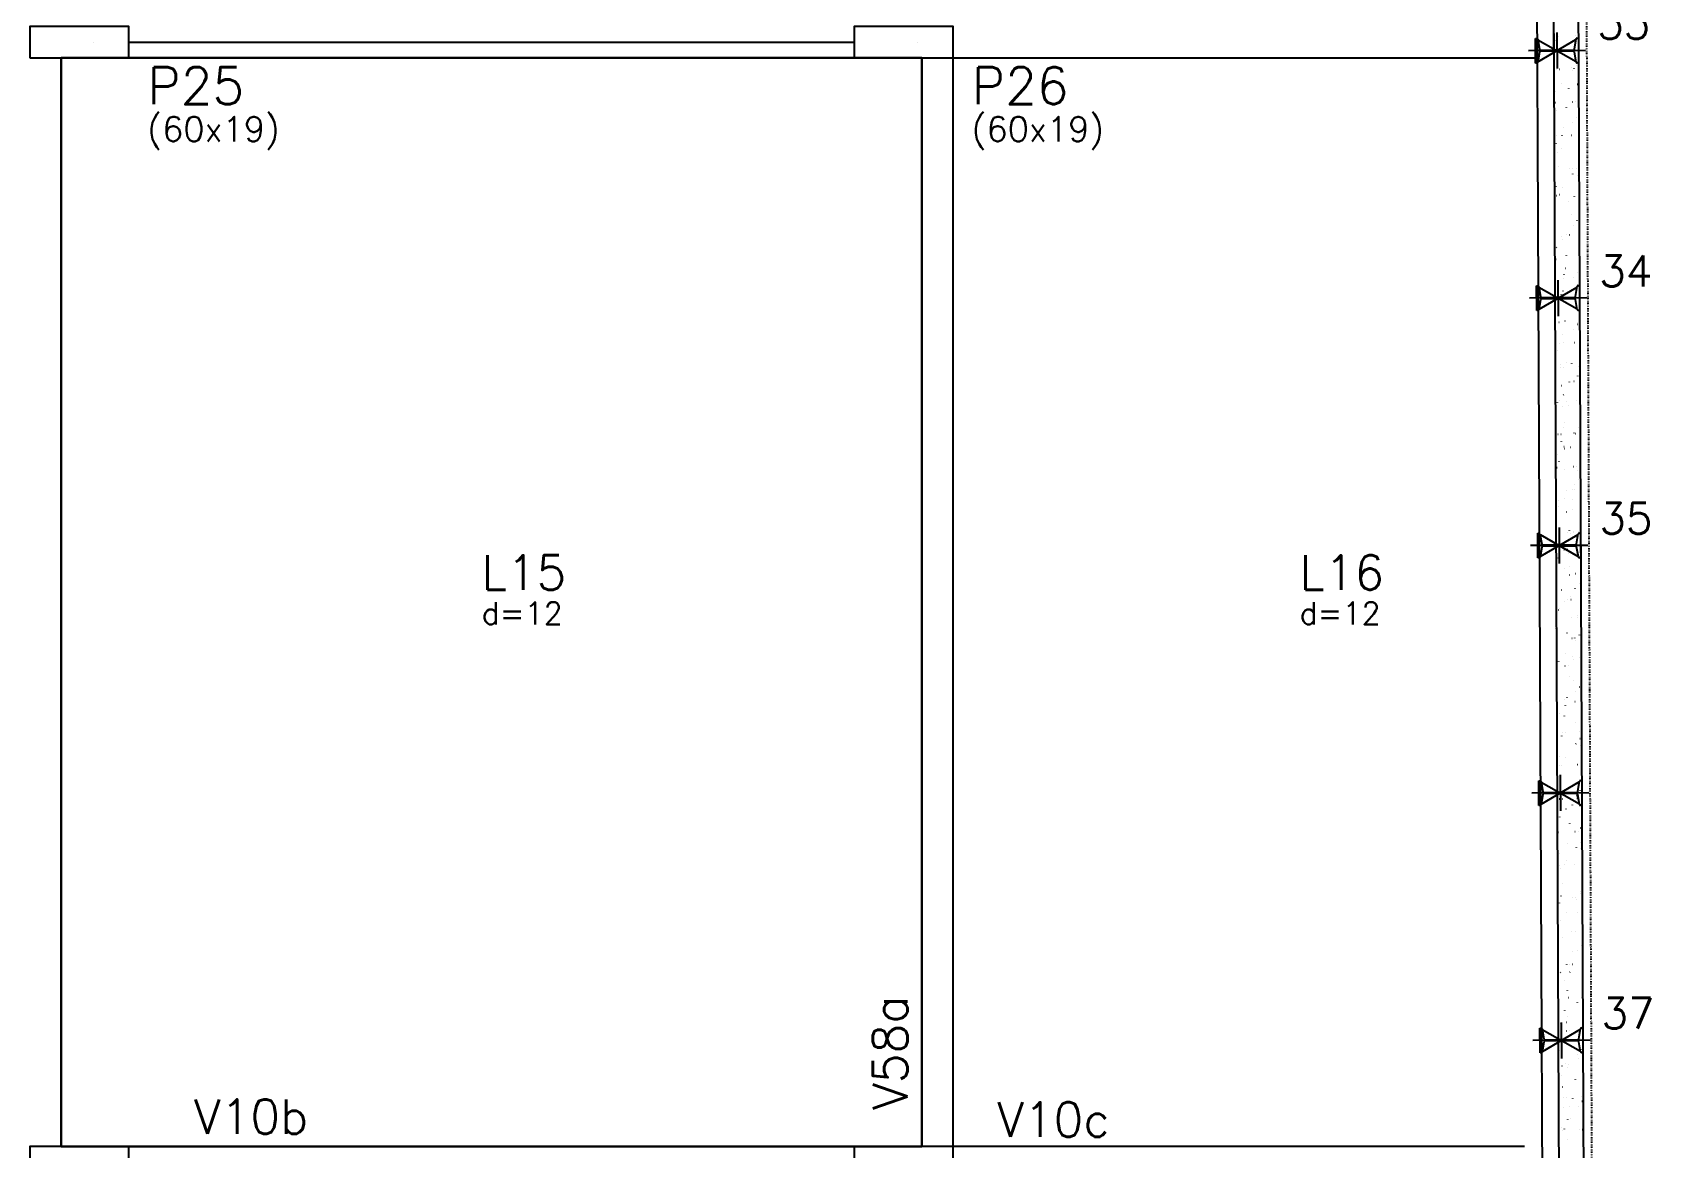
# Model space of a CAD drawing. Extents: x -40810 to 33675, y -2018 to 21213.
# Drawn here: x 26302 to 27284, y 2607 to 3283 of the extents above; entities that cross this region are included whole.
import ezdxf

# ---------------------------------------------------------------- set-up
doc = ezdxf.new("R2010")
doc.units = 0
doc.linetypes.add('DASHED', pattern=[0.75, 0.5, -0.25])
doc.linetypes.add('ESTILO_TQS_0003', pattern=[1.5, 0.5, -0.4, 0.1, -0.5])
doc.layers.get('0').update_dxf_attribs({"color": 1, "lineweight": 9})
for name, color, linetype in [('1', 5, 'Continuous'), ('10', 7, 'Continuous'), ('12', 3, 'Continuous'), ('13', 7, 'Continuous'), ('19', 5, 'Continuous'), ('24', 5, 'ESTILO_TQS_0003'), ('242', 3, 'Continuous'), ('3', 2, 'Continuous'), ('49', 20, 'Continuous'), ('51', 6, 'Continuous'), ('52', 21, 'Continuous'), ('8', 5, 'Continuous'), ('9', 3, 'Continuous'), ('PEDIREITO', 1, 'DASHED'), ('STEPHANIE', 6, 'Continuous')]:
    doc.layers.add(name, color=color, linetype=linetype)
doc.styles.get("Standard").update_dxf_attribs({"font": 'romans.shx', "width": 0.8})

# ---------------------------------------------------------------- blocks, each defined once
blk = doc.blocks.new('_H9EFD498501-004')
for p, q in [((3960.702911, 3805.538144), (3960.702911, 3805.538144)), ((3960.702911, 3805.538144), (3960.702911, 3805.538144)), ((3960.7197, 3801.805755), (3960.7197, 3801.805755)), ((3960.7197, 3801.805755), (3960.7197, 3801.805755)), ((3960.7197, 3801.805755), (3960.7197, 3801.805755)), ((3960.731634, 3799.152726), (3960.731634, 3799.152726)), ((3960.731634, 3799.152726), (3960.731634, 3799.152726)), ((3960.731634, 3799.152726), (3960.731634, 3799.152726)), ((3961.82845, 3803.250706), (3961.874107, 3803.310207)), ((3962.02105, 3803.032953), (3962.030839, 3803.107311)), ((3963.660768, 3805.667287), (3963.735696, 3805.670558)), ((3973.284364, 3798.546917), (3973.294153, 3798.621275)), ((3973.776131, 3806.108933), (3973.85106, 3806.112204)), ((3973.96004, 3802.085393), (3974.033262, 3802.101626)), ((3975.649346, 3806.190719), (3975.700142, 3806.192937)), ((3960.757357, 3793.434257), (3960.757357, 3793.434257)), ((3974.315926, 3789.273733), (3974.389149, 3789.289966)), ((3960.789561, 3786.275011), (3960.789561, 3786.275011)), ((3960.793327, 3785.437957), (3960.793327, 3785.437957)), ((3960.793327, 3785.437957), (3960.793327, 3785.437957)), ((3960.793327, 3785.437957), (3960.793327, 3785.437957)), ((3961.13593, 3786.351799), (3961.209152, 3786.368032)), ((3962.488315, 3785.511962), (3962.563243, 3785.515233)), ((3964.36153, 3785.593748), (3964.436459, 3785.597019)), ((3971.693576, 3786.463683), (3971.703365, 3786.538041)), ((3972.002586, 3784.884209), (3972.048243, 3784.94371)), ((3973.203107, 3785.97978), (3973.278036, 3785.983051)), ((3974.399584, 3788.008037), (3974.445242, 3788.067539)), ((3960.847488, 3773.397295), (3960.847488, 3773.397295)), ((3960.847488, 3773.397295), (3960.847488, 3773.397295)), ((3960.847488, 3773.397295), (3960.847488, 3773.397295)), ((3960.861131, 3770.364382), (3960.861131, 3770.364382)), ((3960.861131, 3770.364382), (3960.861131, 3770.364382)), ((3960.861131, 3770.364382), (3960.861131, 3770.364382)), ((3962.00368, 3771.85338), (3962.049337, 3771.912882)), ((3965.747563, 3776.732503), (3965.79322, 3776.792005)), ((3970.029367, 3773.822761), (3970.039156, 3773.897119)), ((3975.037924, 3776.543239), (3975.111146, 3776.559472)), ((3960.883742, 3765.33777), (3960.883742, 3765.33777)), ((3960.883742, 3765.33777), (3960.883742, 3765.33777)), ((3960.905415, 3760.519579), (3960.905415, 3760.519579)), ((3961.915291, 3765.382808), (3961.990219, 3765.38608)), ((3962.213814, 3760.809644), (3962.287037, 3760.825877)), ((3968.541368, 3762.520289), (3968.551158, 3762.594648)), ((3972.030654, 3765.824455), (3972.105583, 3765.827726)), ((3973.903869, 3765.906241), (3973.978798, 3765.909512)), ((3975.393811, 3763.731579), (3975.467033, 3763.747812)), ((3966.95058, 3750.437055), (3966.96037, 3750.511413)), ((3972.177816, 3753.486883), (3972.223473, 3753.546385)), ((3974.574814, 3756.610712), (3974.620471, 3756.670213)), ((3960.963342, 3747.641864), (3960.963342, 3747.641864)), ((3960.963342, 3747.641864), (3960.963342, 3747.641864)), ((3960.963342, 3747.641864), (3960.963342, 3747.641864)), ((3960.974158, 3745.237583), (3960.974158, 3745.237583)), ((3962.17891, 3740.456054), (3962.224567, 3740.515556)), ((3962.616053, 3745.309269), (3962.690982, 3745.312541)), ((3965.922792, 3745.335177), (3965.96845, 3745.394679)), ((3971.45763, 3745.695301), (3971.532559, 3745.698573)), ((3961.002562, 3738.923008), (3961.002562, 3738.923008)), ((3961.002562, 3738.923008), (3961.002562, 3738.923008)), ((3961.002562, 3738.923008), (3961.002562, 3738.923008)), ((3961.02127, 3734.764148), (3961.02127, 3734.764148)), ((3963.291699, 3735.26749), (3963.364921, 3735.283723)), ((3965.286371, 3737.796133), (3965.296161, 3737.870491)), ((3961.064573, 3725.137396), (3961.064573, 3725.137396)), ((3961.064573, 3725.137396), (3961.064573, 3725.137396)), ((3961.064573, 3725.137396), (3961.064573, 3725.137396)), ((3961.079197, 3721.886433), (3961.079197, 3721.886433)), ((3961.079197, 3721.886433), (3961.079197, 3721.886433)), ((3961.079197, 3721.886433), (3961.079197, 3721.886433)), ((3963.798373, 3726.493662), (3963.808162, 3726.56802)), ((3970.285177, 3725.539976), (3970.360106, 3725.543247)), ((3972.158392, 3725.621762), (3972.233321, 3725.625034)), ((3972.353046, 3722.089557), (3972.398703, 3722.149059)), ((3974.750044, 3725.213386), (3974.795701, 3725.272888)), ((3974.958897, 3721.226863), (3974.968687, 3721.301221)), ((3962.207585, 3714.410427), (3962.217374, 3714.484786)), ((3966.098022, 3713.937852), (3966.143679, 3713.997353)), ((3961.137124, 3709.008717), (3961.137124, 3709.008717)), ((3961.143993, 3707.481635), (3961.143993, 3707.481635)), ((3961.143993, 3707.481635), (3961.143993, 3707.481635)), ((3961.143993, 3707.481635), (3961.143993, 3707.481635)), ((3961.148995, 3706.36964), (3961.148995, 3706.36964)), ((3961.148995, 3706.36964), (3961.148995, 3706.36964)), ((3961.154988, 3705.037209), (3961.154988, 3705.037209)), ((3961.154988, 3705.037209), (3961.154988, 3705.037209)), ((3962.35414, 3709.058729), (3962.399797, 3709.11823)), ((3964.369583, 3709.725336), (3964.442805, 3709.741569)), ((3969.712153, 3705.410823), (3969.787082, 3705.414094)), ((3973.294688, 3708.585941), (3973.304478, 3708.660299)), ((3961.195051, 3696.131002), (3961.195051, 3696.131002)), ((3961.195051, 3696.131002), (3961.195051, 3696.131002)), ((3961.195051, 3696.131002), (3961.195051, 3696.131002)), ((3971.80669, 3697.283469), (3971.816479, 3697.357828)), ((3972.528276, 3690.692232), (3972.573933, 3690.751733)), ((3974.925274, 3693.816061), (3974.970931, 3693.875562)), ((3961.245404, 3684.937022), (3961.245404, 3684.937022)), ((3961.245404, 3684.937022), (3961.245404, 3684.937022)), ((3961.245404, 3684.937022), (3961.245404, 3684.937022)), ((3961.252978, 3683.253286), (3961.252978, 3683.253286)), ((3961.252978, 3683.253286), (3961.252978, 3683.253286)), ((3961.252978, 3683.253286), (3961.252978, 3683.253286)), ((3961.786357, 3683.371533), (3961.859579, 3683.387766)), ((3965.447467, 3684.183182), (3965.520689, 3684.199415)), ((3966.273252, 3682.540526), (3966.318909, 3682.600028)), ((3968.5397, 3685.255497), (3968.614629, 3685.258769)), ((3970.215902, 3685.200235), (3970.225691, 3685.274593)), ((3970.412915, 3685.337284), (3970.487844, 3685.340555)), ((3961.285424, 3676.040262), (3961.285424, 3676.040262)), ((3961.285424, 3676.040262), (3961.285424, 3676.040262)), ((3961.285424, 3676.040262), (3961.285424, 3676.040262)), ((3962.529369, 3677.661403), (3962.575026, 3677.720905)), ((3968.551693, 3672.559313), (3968.561482, 3672.633671)), ((3961.310905, 3670.37557), (3961.310905, 3670.37557)), ((3961.310905, 3670.37557), (3961.310905, 3670.37557)), ((3961.335819, 3664.836835), (3961.335819, 3664.836835)), ((3961.335819, 3664.836835), (3961.335819, 3664.836835)), ((3962.142243, 3670.559874), (3962.215466, 3670.576107)), ((3967.063694, 3661.256842), (3967.073484, 3661.3312)), ((3967.966676, 3665.126344), (3968.041604, 3665.129615)), ((3975.100504, 3662.418735), (3975.146161, 3662.478236)), ((3961.368832, 3657.497855), (3961.368832, 3657.497855)), ((3961.368832, 3657.497855), (3961.368832, 3657.497855)), ((3961.368832, 3657.497855), (3961.368832, 3657.497855)), ((3962.864241, 3657.829379), (3962.937463, 3657.845612)), ((3966.525351, 3658.641028), (3966.598573, 3658.657261)), ((3972.703506, 3659.294906), (3972.749163, 3659.354408)), ((3961.426235, 3644.736647), (3961.426235, 3644.736647)), ((3961.426235, 3644.736647), (3961.426235, 3644.736647)), ((3961.426235, 3644.736647), (3961.426235, 3644.736647)), ((3961.426759, 3644.620139), (3961.426759, 3644.620139)), ((3961.426759, 3644.620139), (3961.426759, 3644.620139)), ((3961.426855, 3644.598888), (3961.426855, 3644.598888)), ((3961.426855, 3644.598888), (3961.426855, 3644.598888)), ((3961.426855, 3644.598888), (3961.426855, 3644.598888)), ((3962.704599, 3646.264077), (3962.750256, 3646.323579)), ((3963.220128, 3645.01772), (3963.29335, 3645.033953)), ((3965.472906, 3649.173607), (3965.482696, 3649.247966)), ((3966.448482, 3651.143201), (3966.494139, 3651.202702)), ((3966.794223, 3644.971019), (3966.869152, 3644.97429)), ((3968.667438, 3645.052805), (3968.742367, 3645.056077)), ((3961.484686, 3631.742424), (3961.484686, 3631.742424)), ((3961.484686, 3631.742424), (3961.484686, 3631.742424)), ((3961.484686, 3631.742424), (3961.484686, 3631.742424)), ((3963.808697, 3636.532685), (3963.818487, 3636.607044)), ((3963.942125, 3632.287225), (3964.015347, 3632.303458)), ((3967.603235, 3633.098873), (3967.676457, 3633.115106)), ((3975.072011, 3632.046649), (3975.081801, 3632.121008)), ((3961.51665, 3624.63646), (3961.51665, 3624.63646)), ((3961.51665, 3624.63646), (3961.51665, 3624.63646)), ((3962.320699, 3625.230214), (3962.330488, 3625.304572)), ((3966.221199, 3624.841865), (3966.296127, 3624.845137)), ((3972.878736, 3627.89758), (3972.924393, 3627.957082)), ((3975.275734, 3631.021409), (3975.321391, 3631.080911)), ((3976.336562, 3625.283512), (3976.411491, 3625.286783)), ((3961.540632, 3619.305023), (3961.540632, 3619.305023)), ((3961.540632, 3619.305023), (3961.540632, 3619.305023)), ((3961.540632, 3619.305023), (3961.540632, 3619.305023)), ((3961.542613, 3618.864708), (3961.542613, 3618.864708)), ((3961.542613, 3618.864708), (3961.542613, 3618.864708)), ((3961.568285, 3613.157515), (3961.568285, 3613.157515)), ((3961.568285, 3613.157515), (3961.568285, 3613.157515)), ((3961.568285, 3613.157515), (3961.568285, 3613.157515)), ((3962.879829, 3614.866752), (3962.925486, 3614.926253)), ((3964.298012, 3619.475565), (3964.371234, 3619.491798)), ((3966.623712, 3619.745875), (3966.669369, 3619.805376)), ((3973.481223, 3619.963415), (3973.491013, 3620.037773)), ((3961.60054, 3605.986993), (3961.60054, 3605.986993)), ((3961.60054, 3605.986993), (3961.60054, 3605.986993)), ((3961.60054, 3605.986993), (3961.60054, 3605.986993)), ((3961.607066, 3604.536273), (3961.607066, 3604.536273)), ((3961.607066, 3604.536273), (3961.607066, 3604.536273)), ((3961.607066, 3604.536273), (3961.607066, 3604.536273)), ((3965.020009, 3606.745071), (3965.093232, 3606.761304)), ((3965.048746, 3604.68654), (3965.123674, 3604.689812)), ((3966.921961, 3604.768327), (3966.99689, 3604.771598)), ((3968.681119, 3607.556719), (3968.754342, 3607.572952)), ((3971.817014, 3607.322493), (3971.826804, 3607.396851)), ((3975.763538, 3605.154358), (3975.838467, 3605.15763)), ((3961.658467, 3593.109277), (3961.658467, 3593.109277)), ((3961.658467, 3593.109277), (3961.658467, 3593.109277)), ((3965.375896, 3593.933411), (3965.449118, 3593.949644)), ((3970.329016, 3596.020022), (3970.338805, 3596.09438)), ((3973.053965, 3596.500255), (3973.099622, 3596.559756)), ((3975.450963, 3599.624084), (3975.496621, 3599.683585)), ((3961.697481, 3584.436086), (3961.697481, 3584.436086)), ((3961.697481, 3584.436086), (3961.697481, 3584.436086)), ((3963.055059, 3583.469426), (3963.100716, 3583.528928)), ((3964.475722, 3584.557387), (3964.55065, 3584.560658)), ((3966.798942, 3588.348549), (3966.844599, 3588.408051)), ((3968.738228, 3583.936787), (3968.748017, 3584.011146)), ((3974.591085, 3584.999033), (3974.666014, 3585.002305)), ((3976.4643, 3585.08082), (3976.539229, 3585.084091)), ((3961.709716, 3581.716142), (3961.709716, 3581.716142)), ((3961.709716, 3581.716142), (3961.709716, 3581.716142)), ((3961.709716, 3581.716142), (3961.709716, 3581.716142)), ((3961.716394, 3580.231561), (3961.716394, 3580.231561)), ((3961.716394, 3580.231561), (3961.716394, 3580.231561)), ((3961.716394, 3580.231561), (3961.716394, 3580.231561)), ((3966.097893, 3581.202916), (3966.171116, 3581.219149)), ((3969.759003, 3582.014565), (3969.832226, 3582.030798)), ((3961.774321, 3567.353846), (3961.774321, 3567.353846)), ((3961.774321, 3567.353846), (3961.774321, 3567.353846)), ((3961.787897, 3564.335899), (3961.787897, 3564.335899)), ((3961.787897, 3564.335899), (3961.787897, 3564.335899)), ((3961.787897, 3564.335899), (3961.787897, 3564.335899)), ((3963.303269, 3564.402062), (3963.378197, 3564.405333)), ((3965.176484, 3564.483848), (3965.251413, 3564.48712)), ((3966.45378, 3568.391257), (3966.527002, 3568.40749)), ((3967.074019, 3571.295865), (3967.083808, 3571.370224)), ((3973.229195, 3565.102929), (3973.274852, 3565.162431)), ((3974.018061, 3564.86988), (3974.09299, 3564.873151)), ((3975.626193, 3568.226758), (3975.67185, 3568.286259)), ((3961.832248, 3554.47613), (3961.832248, 3554.47613)), ((3961.832248, 3554.47613), (3961.832248, 3554.47613)), ((3961.832248, 3554.47613), (3961.832248, 3554.47613)), ((3965.58602, 3559.993394), (3965.59581, 3560.067752)), ((3966.974172, 3556.951224), (3967.019829, 3557.010725)), ((3967.175778, 3555.660762), (3967.249, 3555.676995)), ((3970.836888, 3556.472411), (3970.91011, 3556.488644)), ((3976.746545, 3554.726595), (3976.756334, 3554.800953)), ((3961.851147, 3550.274768), (3961.851147, 3550.274768)), ((3961.851147, 3550.274768), (3961.851147, 3550.274768)), ((3961.851147, 3550.274768), (3961.851147, 3550.274768)), ((3961.878312, 3544.235712), (3961.878312, 3544.235712)), ((3961.878312, 3544.235712), (3961.878312, 3544.235712)), ((3962.730245, 3544.272908), (3962.805173, 3544.27618)), ((3963.230289, 3552.072101), (3963.275946, 3552.131602)), ((3963.995232, 3547.91016), (3964.005022, 3547.984518)), ((3972.845608, 3544.714555), (3972.920537, 3544.717826)), ((3974.718823, 3544.796341), (3974.793752, 3544.799612)), ((3961.890175, 3541.598415), (3961.890175, 3541.598415)), ((3961.890175, 3541.598415), (3961.890175, 3541.598415)), ((3962.331023, 3535.269238), (3962.340813, 3535.343596)), ((3967.531664, 3542.849103), (3967.604886, 3542.865336)), ((3973.404425, 3533.705604), (3973.450082, 3533.765105)), ((3975.082336, 3542.085673), (3975.092125, 3542.160031)), ((3975.801423, 3536.829432), (3975.84708, 3536.888934)), ((3961.93227, 3532.240406), (3961.93227, 3532.240406)), ((3961.948102, 3528.720699), (3961.948102, 3528.720699)), ((3961.948102, 3528.720699), (3961.948102, 3528.720699)), ((3961.948102, 3528.720699), (3961.948102, 3528.720699)), ((3961.968728, 3524.135525), (3961.968728, 3524.135525)), ((3963.431007, 3524.19937), (3963.505936, 3524.202641)), ((3967.149401, 3525.553898), (3967.195058, 3525.613399)), ((3968.253662, 3530.118608), (3968.326884, 3530.134841)), ((3971.914772, 3530.930257), (3971.987994, 3530.94649)), ((3972.272584, 3524.585401), (3972.347513, 3524.588673)), ((3973.594337, 3530.783201), (3973.604127, 3530.85756)), ((3961.992578, 3518.833395), (3961.992578, 3518.833395)), ((3961.992578, 3518.833395), (3961.992578, 3518.833395)), ((3961.992578, 3518.833395), (3961.992578, 3518.833395)), ((3962.00603, 3515.842984), (3962.00603, 3515.842984)), ((3962.00603, 3515.842984), (3962.00603, 3515.842984)), ((3963.405519, 3520.674775), (3963.451176, 3520.734276)), ((3968.609548, 3517.306948), (3968.682771, 3517.323181)), ((3972.003549, 3518.699967), (3972.013339, 3518.774326)), ((3969.331546, 3504.576454), (3969.404768, 3504.592687)), ((3970.33934, 3506.059045), (3970.34913, 3506.133404)), ((3971.100131, 3504.430076), (3971.17506, 3504.433348)), ((3972.973346, 3504.511862), (3973.048275, 3504.515134)), ((3972.992656, 3505.388102), (3973.065878, 3505.404335)), ((3975.976653, 3505.432107), (3976.02231, 3505.491608)), ((3962.059143, 3504.035338), (3962.059143, 3504.035338)), ((3962.059143, 3504.035338), (3962.059143, 3504.035338)), ((3962.059143, 3504.035338), (3962.059143, 3504.035338)), ((3962.063957, 3502.965268), (3962.063957, 3502.965268)), ((3962.063957, 3502.965268), (3962.063957, 3502.965268)), ((3962.063957, 3502.965268), (3962.063957, 3502.965268)), ((3968.851342, 3494.756574), (3968.861131, 3494.830932)), ((3973.579655, 3502.308278), (3973.625312, 3502.367779)), ((3962.121884, 3490.087552), (3962.121884, 3490.087552)), ((3962.121884, 3490.087552), (3962.121884, 3490.087552)), ((3962.134009, 3487.392022), (3962.134009, 3487.392022)), ((3962.134009, 3487.392022), (3962.134009, 3487.392022)), ((3962.134009, 3487.392022), (3962.134009, 3487.392022)), ((3963.580748, 3489.277449), (3963.626406, 3489.336951)), ((3967.324631, 3494.156572), (3967.370288, 3494.216074)), ((3969.687433, 3491.764794), (3969.760655, 3491.781027)), ((3962.149559, 3483.935151), (3962.149559, 3483.935151)), ((3962.149559, 3483.935151), (3962.149559, 3483.935151)), ((3962.179811, 3477.209837), (3962.179811, 3477.209837)), ((3962.179811, 3477.209837), (3962.179811, 3477.209837)), ((3962.179811, 3477.209837), (3962.179811, 3477.209837)), ((3967.260554, 3482.67334), (3967.270343, 3482.747698)), ((3970.40943, 3479.0343), (3970.482652, 3479.050533)), ((3970.527107, 3484.300923), (3970.602036, 3484.304194)), ((3974.07054, 3479.845948), (3974.143762, 3479.862181)), ((3965.596345, 3470.032418), (3965.606134, 3470.106776)), ((3970.765317, 3466.22264), (3970.838539, 3466.238873)), ((3973.754885, 3470.910952), (3973.800542, 3470.970454)), ((3976.151883, 3474.034781), (3976.19754, 3474.094283)), ((3976.859659, 3465.546381), (3976.869448, 3465.62074)), ((3962.237738, 3464.332121), (3962.237738, 3464.332121)), ((3962.237738, 3464.332121), (3962.237738, 3464.332121)), ((3962.239974, 3463.834964), (3962.239974, 3463.834964)), ((3962.239974, 3463.834964), (3962.239974, 3463.834964)), ((3962.239974, 3463.834964), (3962.239974, 3463.834964)), ((3962.27544, 3455.950648), (3962.27544, 3455.950648)), ((3962.27544, 3455.950648), (3962.27544, 3455.950648)), ((3962.27544, 3455.950648), (3962.27544, 3455.950648)), ((3963.755978, 3457.880124), (3963.801635, 3457.939625)), ((3964.108346, 3458.729946), (3964.118136, 3458.804305)), ((3967.499861, 3462.759247), (3967.545518, 3462.818748)), ((3969.354654, 3464.145598), (3969.429583, 3464.148869)), ((3971.227869, 3464.227384), (3971.302798, 3464.230655)), ((3962.295665, 3451.454406), (3962.295665, 3451.454406)), ((3962.295665, 3451.454406), (3962.295665, 3451.454406)), ((3962.295665, 3451.454406), (3962.295665, 3451.454406)), ((3962.517558, 3446.646712), (3962.527348, 3446.72107)), ((3971.487314, 3453.492145), (3971.560536, 3453.508378)), ((3975.148424, 3454.303794), (3975.221646, 3454.320027)), ((3975.268871, 3453.463147), (3975.27866, 3453.537506)), ((3962.323908, 3445.175789), (3962.323908, 3445.175789)), ((3962.323908, 3445.175789), (3962.323908, 3445.175789)), ((3962.33039, 3443.734777), (3962.33039, 3443.734777)), ((3962.33039, 3443.734777), (3962.33039, 3443.734777)), ((3962.353592, 3438.57669), (3962.353592, 3438.57669)), ((3962.353592, 3438.57669), (3962.353592, 3438.57669)), ((3968.78163, 3444.016444), (3968.856559, 3444.019716)), ((3971.843201, 3440.680486), (3971.916423, 3440.696719)), ((3973.604662, 3440.822225), (3973.614451, 3440.896584)), ((3973.930115, 3439.513627), (3973.975772, 3439.573128)), ((3976.327113, 3442.637455), (3976.37277, 3442.696957)), ((3962.411519, 3425.698975), (3962.411519, 3425.698975)), ((3962.411519, 3425.698975), (3962.411519, 3425.698975)), ((3962.411519, 3425.698975), (3962.411519, 3425.698975)), ((3963.931208, 3426.482798), (3963.976865, 3426.5423)), ((3967.675091, 3431.361921), (3967.720748, 3431.421423)), ((3972.116663, 3429.519754), (3972.126453, 3429.594112)), ((3972.565198, 3427.949991), (3972.638421, 3427.966224)), ((3976.226308, 3428.76164), (3976.299531, 3428.777873)), ((3962.416871, 3424.509275), (3962.416871, 3424.509275)), ((3962.416871, 3424.509275), (3962.416871, 3424.509275)), ((3962.416871, 3424.509275), (3962.416871, 3424.509275)), ((3962.420805, 3423.63459), (3962.420805, 3423.63459)), ((3962.420805, 3423.63459), (3962.420805, 3423.63459)), ((3962.420805, 3423.63459), (3962.420805, 3423.63459)), ((3967.609177, 3423.861119), (3967.684106, 3423.864391)), ((3969.482392, 3423.942905), (3969.557321, 3423.946177)), ((3970.525875, 3417.43652), (3970.535665, 3417.510878)), ((3962.469446, 3412.821259), (3962.469446, 3412.821259)), ((3962.469446, 3412.821259), (3962.469446, 3412.821259)), ((3972.921085, 3415.138332), (3972.994307, 3415.154565)), ((3974.105344, 3408.116301), (3974.151001, 3408.175803)), ((3976.502343, 3411.24013), (3976.548, 3411.299631)), ((3962.511221, 3403.534403), (3962.511221, 3403.534403)), ((3962.511221, 3403.534403), (3962.511221, 3403.534403)), ((3962.527373, 3399.943544), (3962.527373, 3399.943544)), ((3962.527373, 3399.943544), (3962.527373, 3399.943544)), ((3962.527373, 3399.943544), (3962.527373, 3399.943544)), ((3967.036153, 3403.731966), (3967.111081, 3403.735237)), ((3967.850321, 3399.964595), (3967.895978, 3400.024097)), ((3968.861666, 3404.795598), (3968.871456, 3404.869956)), ((3973.643083, 3402.407837), (3973.716305, 3402.42407)), ((3977.151516, 3404.173612), (3977.226445, 3404.176883)), ((3977.304193, 3403.219486), (3977.377415, 3403.235718)), ((3962.558301, 3393.067902), (3962.558301, 3393.067902)), ((3962.558301, 3393.067902), (3962.558301, 3393.067902)), ((3962.558301, 3393.067902), (3962.558301, 3393.067902)), ((3962.5853, 3387.065828), (3962.5853, 3387.065828)), ((3962.5853, 3387.065828), (3962.5853, 3387.065828)), ((3964.106438, 3395.085472), (3964.152095, 3395.144974)), ((3967.373668, 3393.493126), (3967.383457, 3393.567485)), ((3973.998969, 3389.596177), (3974.072191, 3389.61241)), ((3962.601636, 3383.434216), (3962.601636, 3383.434216)), ((3962.601636, 3383.434216), (3962.601636, 3383.434216)), ((3962.601636, 3383.434216), (3962.601636, 3383.434216)), ((3965.78288, 3381.409892), (3965.792669, 3381.48425)), ((3965.8637, 3383.576641), (3965.938629, 3383.579912)), ((3967.736915, 3383.658427), (3967.811844, 3383.661698)), ((3974.280574, 3376.718975), (3974.326231, 3376.778477)), ((3974.720967, 3376.865683), (3974.794189, 3376.881916)), ((3976.578492, 3384.044458), (3976.653421, 3384.04773)), ((3976.677572, 3379.842804), (3976.723229, 3379.902306)), ((3962.643227, 3374.188112), (3962.643227, 3374.188112)), ((3962.643227, 3374.188112), (3962.643227, 3374.188112)), ((3962.643227, 3374.188112), (3962.643227, 3374.188112)), ((3964.118671, 3368.76897), (3964.12846, 3368.843328)), ((3968.025551, 3368.56727), (3968.071208, 3368.626771)), ((3976.869983, 3375.585405), (3976.879773, 3375.659764)), ((3962.692051, 3363.334029), (3962.692051, 3363.334029)), ((3962.692051, 3363.334029), (3962.692051, 3363.334029)), ((3962.699732, 3361.626528), (3962.699732, 3361.626528)), ((3962.699732, 3361.626528), (3962.699732, 3361.626528)), ((3962.699732, 3361.626528), (3962.699732, 3361.626528)), ((3962.701154, 3361.310397), (3962.701154, 3361.310397)), ((3962.701154, 3361.310397), (3962.701154, 3361.310397)), ((3962.715545, 3358.111172), (3962.715545, 3358.111172)), ((3964.281668, 3363.688147), (3964.327325, 3363.747648)), ((3965.290676, 3363.447487), (3965.365604, 3363.450759)), ((3975.076853, 3364.054023), (3975.150075, 3364.070256)), ((3975.381985, 3364.282934), (3975.391774, 3364.357292)), ((3975.406039, 3363.889133), (3975.480968, 3363.892405)), ((3977.279254, 3363.97092), (3977.354183, 3363.974191)), ((3962.759081, 3348.432681), (3962.759081, 3348.432681)), ((3962.759081, 3348.432681), (3962.759081, 3348.432681)), ((3962.759081, 3348.432681), (3962.759081, 3348.432681)), ((3973.791197, 3352.1997), (3973.800986, 3352.274058)), ((3975.798851, 3351.323529), (3975.872073, 3351.339762)), ((3976.852802, 3348.445479), (3976.898459, 3348.50498)), ((3962.782467, 3343.233842), (3962.782467, 3343.233842)), ((3962.782467, 3343.233842), (3962.782467, 3343.233842)), ((3962.782467, 3343.233842), (3962.782467, 3343.233842)), ((3964.118223, 3343.292162), (3964.193151, 3343.295433)), ((3965.991438, 3343.373948), (3966.066367, 3343.37722)), ((3968.20078, 3337.169944), (3968.246437, 3337.229446)), ((3972.126988, 3339.558778), (3972.136777, 3339.633136)), ((3974.455804, 3345.32165), (3974.501461, 3345.381151)), ((3974.833015, 3343.75998), (3974.907944, 3343.763251)), ((3976.154737, 3338.511869), (3976.22796, 3338.528102)), ((3962.817008, 3335.554966), (3962.817008, 3335.554966)), ((3962.841163, 3330.185155), (3962.841163, 3330.185155)), ((3962.841163, 3330.185155), (3962.841163, 3330.185155)), ((3962.841163, 3330.185155), (3962.841163, 3330.185155)), ((3962.974741, 3335.589934), (3963.047964, 3335.606167)), ((3964.456898, 3332.290821), (3964.502555, 3332.350323)), ((3970.638989, 3328.256306), (3970.648779, 3328.330664)), ((3962.872882, 3323.133655), (3962.872882, 3323.133655)), ((3962.872882, 3323.133655), (3962.872882, 3323.133655)), ((3962.874935, 3322.67725), (3962.874935, 3322.67725)), ((3962.874935, 3322.67725), (3962.874935, 3322.67725)), ((3962.874935, 3322.67725), (3962.874935, 3322.67725)), ((3963.545199, 3323.163009), (3963.620127, 3323.16628)), ((3973.660562, 3323.604655), (3973.735491, 3323.607926)), ((3975.533777, 3323.686441), (3975.608706, 3323.689713)), ((3976.876735, 3325.781374), (3976.949957, 3325.797607)), ((3962.932862, 3309.799535), (3962.932862, 3309.799535)), ((3964.052626, 3310.04778), (3964.125848, 3310.064013)), ((3969.048201, 3316.173072), (3969.057991, 3316.24743)), ((3974.631034, 3313.924324), (3974.676691, 3313.983826)), ((3977.028032, 3317.048153), (3977.073689, 3317.107654)), ((3977.232622, 3312.969715), (3977.305844, 3312.985948)), ((3962.963298, 3303.033468), (3962.963298, 3303.033468)), ((3962.982594, 3298.743782), (3962.982594, 3298.743782)), ((3962.982594, 3298.743782), (3962.982594, 3298.743782)), ((3962.982594, 3298.743782), (3962.982594, 3298.743782)), ((3964.245961, 3303.08947), (3964.32089, 3303.092741)), ((3964.632127, 3300.893496), (3964.677785, 3300.952997)), ((3967.383992, 3303.53215), (3967.393782, 3303.606508)), ((3968.37601, 3305.772619), (3968.421667, 3305.83212)), ((3973.087538, 3303.475501), (3973.162467, 3303.478773)), ((3977.954619, 3300.23922), (3977.976039, 3300.243969)), ((3962.99079, 3296.921819), (3962.99079, 3296.921819)), ((3962.99079, 3296.921819), (3962.99079, 3296.921819)), ((3962.99079, 3296.921819), (3962.99079, 3296.921819)), ((3965.895994, 3292.229678), (3965.905783, 3292.304037)), ((3963.048717, 3284.044103), (3963.048717, 3284.044103)), ((3963.053713, 3282.93328), (3963.053713, 3282.93328)), ((3963.053713, 3282.93328), (3963.053713, 3282.93328)), ((3963.053713, 3282.93328), (3963.053713, 3282.93328)), ((3964.305206, 3280.146444), (3964.314995, 3280.220803)), ((3965.13051, 3284.505626), (3965.203732, 3284.521859)), ((3971.915085, 3283.320176), (3971.990014, 3283.323448)), ((3973.7883, 3283.401963), (3973.863229, 3283.405234)), ((3974.806264, 3282.526998), (3974.851921, 3282.5865)), ((3977.056518, 3286.962879), (3977.066308, 3287.037238)), ((3977.203262, 3285.650827), (3977.248919, 3285.710329)), ((3963.106644, 3271.166388), (3963.106644, 3271.166388)), ((3963.106644, 3271.166388), (3963.106644, 3271.166388)), ((3963.106644, 3271.166388), (3963.106644, 3271.166388)), ((3963.107183, 3271.046555), (3963.107183, 3271.046555)), ((3963.107183, 3271.046555), (3963.107183, 3271.046555)), ((3964.807357, 3269.49617), (3964.853014, 3269.555671)), ((3968.55124, 3274.375293), (3968.596897, 3274.434794)), ((3975.39231, 3274.321958), (3975.402099, 3274.396316)), ((3963.124025, 3267.302408), (3963.124025, 3267.302408)), ((3963.124025, 3267.302408), (3963.124025, 3267.302408)), ((3963.124025, 3267.302408), (3963.124025, 3267.302408)), ((3963.144129, 3262.833093), (3963.144129, 3262.833093)), ((3963.144129, 3262.833093), (3963.144129, 3262.833093)), ((3966.208394, 3258.963472), (3966.281616, 3258.979705)), ((3971.342061, 3263.191023), (3971.41699, 3263.194294)), ((3973.904311, 3263.019486), (3973.9141, 3263.093844)), ((3963.164571, 3258.288672), (3963.164571, 3258.288672)), ((3972.313523, 3250.936252), (3972.323312, 3251.01061)), ((3974.981494, 3251.129673), (3975.027151, 3251.189174)), ((3977.378492, 3254.253502), (3977.424149, 3254.313003)), ((3963.222498, 3245.410957), (3963.222498, 3245.410957)), ((3963.222498, 3245.410957), (3963.222498, 3245.410957)), ((3963.222498, 3245.410957), (3963.222498, 3245.410957)), ((3963.234544, 3242.732906), (3963.234544, 3242.732906)), ((3963.234544, 3242.732906), (3963.234544, 3242.732906)), ((3963.234544, 3242.732906), (3963.234544, 3242.732906)), ((3968.72647, 3242.977967), (3968.772127, 3243.037469)), ((3970.169608, 3243.035698), (3970.244537, 3243.038969)), ((3972.042823, 3243.117484), (3972.117752, 3243.120756)), ((3963.265456, 3235.861035), (3963.265456, 3235.861035)), ((3963.265456, 3235.861035), (3963.265456, 3235.861035)), ((3963.265456, 3235.861035), (3963.265456, 3235.861035)), ((3963.280425, 3232.533241), (3963.280425, 3232.533241)), ((3963.280425, 3232.533241), (3963.280425, 3232.533241)), ((3963.280425, 3232.533241), (3963.280425, 3232.533241)), ((3963.625168, 3232.609669), (3963.69839, 3232.625902)), ((3964.982587, 3238.098844), (3965.028244, 3238.158346)), ((3967.286278, 3233.421317), (3967.3595, 3233.43755)), ((3970.649314, 3238.29533), (3970.659103, 3238.369688)), ((3963.32496, 3222.632719), (3963.32496, 3222.632719)), ((3963.32496, 3222.632719), (3963.32496, 3222.632719)), ((3963.338352, 3219.655526), (3963.338352, 3219.655526)), ((3963.338352, 3219.655526), (3963.338352, 3219.655526)), ((3963.981055, 3219.798009), (3964.054277, 3219.814242)), ((3969.161315, 3226.992858), (3969.171105, 3227.067217)), ((3969.596584, 3222.906544), (3969.671513, 3222.909816)), ((3975.156723, 3219.732347), (3975.202381, 3219.791849)), ((3977.553722, 3222.856176), (3977.599379, 3222.915677)), ((3967.570527, 3214.909624), (3967.580317, 3214.983983)), ((3968.9017, 3211.580642), (3968.947357, 3211.640143)), ((3963.396279, 3206.77781), (3963.396279, 3206.77781)), ((3963.396279, 3206.77781), (3963.396279, 3206.77781)), ((3963.396279, 3206.77781), (3963.396279, 3206.77781)), ((3963.406886, 3204.419662), (3963.406886, 3204.419662)), ((3963.406886, 3204.419662), (3963.406886, 3204.419662)), ((3963.406886, 3204.419662), (3963.406886, 3204.419662)), ((3963.415375, 3202.532532), (3963.415375, 3202.532532)), ((3963.415375, 3202.532532), (3963.415375, 3202.532532)), ((3963.415375, 3202.532532), (3963.415375, 3202.532532)), ((3964.703052, 3207.067515), (3964.776274, 3207.083748)), ((3965.157817, 3206.701519), (3965.203474, 3206.76102)), ((3965.906318, 3202.268702), (3965.916108, 3202.343061)), ((3968.364162, 3207.879163), (3968.437384, 3207.895396)), ((3968.424131, 3202.751219), (3968.49906, 3202.754491)), ((3970.297346, 3202.833006), (3970.372275, 3202.836277)), ((3963.454206, 3193.900094), (3963.454206, 3193.900094)), ((3963.454206, 3193.900094), (3963.454206, 3193.900094)), ((3964.41832, 3190.966231), (3964.428109, 3191.040589)), ((3965.058939, 3194.255855), (3965.132161, 3194.272088)), ((3977.169632, 3197.782666), (3977.179422, 3197.857024)), ((3977.728951, 3191.45885), (3977.774609, 3191.518352)), ((3963.49882, 3183.981938), (3963.49882, 3183.981938)), ((3963.49882, 3183.981938), (3963.49882, 3183.981938)), ((3963.49882, 3183.981938), (3963.49882, 3183.981938)), ((3963.505791, 3182.432345), (3963.505791, 3182.432345)), ((3963.505791, 3182.432345), (3963.505791, 3182.432345)), ((3963.512133, 3181.022379), (3963.512133, 3181.022379)), ((3963.512133, 3181.022379), (3963.512133, 3181.022379)), ((3963.512133, 3181.022379), (3963.512133, 3181.022379)), ((3965.780936, 3181.52536), (3965.854158, 3181.541593)), ((3967.851107, 3182.622066), (3967.926036, 3182.625337)), ((3969.07693, 3180.183316), (3969.122587, 3180.242818)), ((3969.442046, 3182.337009), (3969.515268, 3182.353242)), ((3975.331953, 3188.335022), (3975.37761, 3188.394523)), ((3975.578845, 3185.699432), (3975.588634, 3185.77379)), ((3977.96647, 3183.063712), (3978.041399, 3183.066984)), ((3963.548317, 3172.978288), (3963.548317, 3172.978288)), ((3963.548317, 3172.978288), (3963.548317, 3172.978288)), ((3963.548317, 3172.978288), (3963.548317, 3172.978288)), ((3965.333047, 3175.304193), (3965.378704, 3175.363694)), ((3973.914636, 3173.05851), (3973.924425, 3173.132868)), ((3963.57006, 3168.144663), (3963.57006, 3168.144663)), ((3963.57006, 3168.144663), (3963.57006, 3168.144663)), ((3963.596206, 3162.332158), (3963.596206, 3162.332158)), ((3963.596206, 3162.332158), (3963.596206, 3162.332158)), ((3963.596206, 3162.332158), (3963.596206, 3162.332158)), ((3966.136823, 3168.713701), (3966.210045, 3168.729934)), ((3966.678654, 3162.466741), (3966.753583, 3162.470012)), ((3968.551869, 3162.548527), (3968.626798, 3162.551798)), ((3972.426637, 3161.756038), (3972.436426, 3161.830397)), ((3977.393446, 3162.934559), (3977.468375, 3162.93783)), ((3963.627987, 3155.266948), (3963.627987, 3155.266948)), ((3963.627987, 3155.266948), (3963.627987, 3155.266948)), ((3963.627987, 3155.266948), (3963.627987, 3155.266948)), ((3966.85882, 3155.983206), (3966.932043, 3155.999439)), ((3970.51993, 3156.794855), (3970.593153, 3156.811088)), ((3975.507183, 3156.937696), (3975.55284, 3156.997197)), ((3977.904181, 3160.061525), (3977.949838, 3160.121026)), ((3963.685914, 3142.389232), (3963.685914, 3142.389232)), ((3963.685914, 3142.389232), (3963.685914, 3142.389232)), ((3963.686622, 3142.231971), (3963.686622, 3142.231971)), ((3963.686622, 3142.231971), (3963.686622, 3142.231971)), ((3963.689748, 3141.536915), (3963.689748, 3141.536915)), ((3963.689748, 3141.536915), (3963.689748, 3141.536915)), ((3963.689748, 3141.536915), (3963.689748, 3141.536915)), ((3965.508277, 3143.906867), (3965.553934, 3143.966369)), ((3966.10563, 3142.337587), (3966.180558, 3142.340859)), ((3967.214707, 3143.171547), (3967.287929, 3143.18778)), ((3969.252159, 3148.78599), (3969.297817, 3148.845492)), ((3970.835849, 3149.672804), (3970.845638, 3149.747163)), ((3976.220993, 3142.779234), (3976.295922, 3142.782505)), ((3978.094209, 3142.86102), (3978.169137, 3142.864291)), ((3969.17164, 3137.031882), (3969.18143, 3137.106241))]:
    blk.add_line(p, q)

msp = doc.modelspace()

# ---------------------------------------------------------------- linework, layer by layer
at = {"linetype": 'Continuous', "ltscale": 30}
for points in [[(26860.629, 3286.582), (26860.629, 3267.582), (27213.891, 3267.582), (27213.837, 3279.449), (27215.116, 3279.454), (27215.269, 3278.599), (27224.866, 3273.146), (27224.201, 3420.85)], [(26860.629, 3286.582), (26860.629, 3267.582), (27213.891, 3267.582), (27213.837, 3279.449), (27215.116, 3279.454), (27215.269, 3278.599), (27226.184, 3272.398), (27227.554, 3272.404), (27238.413, 3278.703), (27238.558, 3279.56), (27239.837, 3279.566), (27239.23, 3414.566)]]:
    msp.add_lwpolyline(points, dxfattribs=at)
msp.add_lwpolyline([(26841.629, 3267.582), (26800.629, 3267.582), (26360.629, 3267.582), (26319.629, 3267.582), (26319.629, 2607.586), (26360.629, 2607.586), (26616.629, 2607.586), (26800.629, 2607.586), (26841.629, 2607.586)], close=True, dxfattribs=at)
msp.add_lwpolyline([(26841.629, 3267.582), (26800.629, 3267.582), (26360.629, 3267.582), (26319.629, 3267.582), (26319.629, 2607.586), (26360.629, 2607.586), (26616.629, 2607.586), (26800.629, 2607.586), (26841.629, 2607.586)], close=True, dxfattribs=at)
msp.add_lwpolyline([(26841.629, 3267.582), (26800.629, 3267.582), (26360.629, 3267.582), (26319.629, 3267.582), (26319.629, 2607.586), (26360.629, 2607.586), (26616.629, 2607.586), (26800.629, 2607.586), (26841.629, 2607.586)], close=True, dxfattribs=at)
msp.add_lwpolyline([(26841.629, 3267.582), (26800.629, 3267.582), (26360.629, 3267.582), (26319.629, 3267.582), (26319.629, 2607.586), (26360.629, 2607.586), (26616.629, 2607.586), (26800.629, 2607.586), (26841.629, 2607.586)], close=True, dxfattribs=at)
msp.add_lwpolyline([(26841.629, 3267.582), (26800.629, 3267.582), (26360.629, 3267.582), (26319.629, 3267.582), (26319.629, 2607.586), (26360.629, 2607.586), (26616.629, 2607.586), (26800.629, 2607.586), (26841.629, 2607.586)], close=True, dxfattribs=at)
msp.add_lwpolyline([(26841.629, 3267.582), (26800.629, 3267.582), (26360.629, 3267.582), (26319.629, 3267.582), (26319.629, 2607.586), (26360.629, 2607.586), (26616.629, 2607.586), (26800.629, 2607.586), (26841.629, 2607.586)], close=True, dxfattribs=at)
msp.add_lwpolyline([(26841.629, 3267.582), (26800.629, 3267.582), (26360.629, 3267.582), (26319.629, 3267.582), (26319.629, 2607.586), (26360.629, 2607.586), (26616.629, 2607.586), (26800.629, 2607.586), (26841.629, 2607.586)], close=True, dxfattribs=at)
at = {"layer": '1'}
for points in [[(26319.629, 2607.586), (26319.629, 3267.582)], [(26360.629, 3267.582), (26800.629, 3267.582)], [(26841.629, 3267.582), (26841.629, 2607.586)], [(26860.629, 3267.582), (27214.891, 3267.582)], [(26860.629, 2607.586), (26860.629, 3267.582)], [(26616.629, 2607.586), (26360.629, 2607.586)], [(26800.629, 2607.586), (26616.629, 2607.586)], [(27207.127, 2607.586), (26860.629, 2607.586)]]:
    msp.add_lwpolyline(points, dxfattribs=at)
at = {"layer": '24'}
msp.add_line((27243.974, 3471.387), (27261.131, -342.754), dxfattribs=at)
at = {"layer": '242'}
for p, q in [((26339.129, 3277.082), (26339.129, 3277.082)), ((26839.129, 3277.082), (26839.129, 3277.082))]:
    msp.add_line(p, q, dxfattribs=at)
at = {"layer": '3'}
for points in [[(26300.629, 3267.582), (26360.629, 3267.582), (26360.629, 3286.582), (26300.629, 3286.582), (26300.629, 3267.582)], [(26800.629, 3267.582), (26860.629, 3267.582), (26860.629, 3286.582), (26800.629, 3286.582), (26800.629, 3267.582)], [(26300.629, 2588.586), (26360.629, 2588.586), (26360.629, 2607.586), (26300.629, 2607.586), (26300.629, 2588.586)], [(26800.629, 2588.586), (26860.629, 2588.586), (26860.629, 2607.586), (26800.629, 2607.586), (26800.629, 2588.586)]]:
    msp.add_lwpolyline(points, dxfattribs=at)
at = {"layer": '49'}
for p, q in [((27236.515, 4018.15), (27256.109, -337.781)), ((27221.582, 4003.172), (27233.609, 1329.498)), ((27211.627, 3993.172), (27228.878, 157.953))]:
    msp.add_line(p, q, dxfattribs=at)
at = {"layer": '51'}
for p, q in [((27213.837, 3279.449), (27214.591, 3279.452)), ((27213.905, 3264.449), (27213.837, 3279.449)), ((27215.202, 3278.972), (27216.294, 3272.836)), ((27215.269, 3278.599), (27238.473, 3265.416)), ((27215.328, 3265.312), (27238.413, 3278.703)), ((27226.822, 3282.916), (27226.92, 3261.098)), ((27237.439, 3272.931), (27238.476, 3279.077)), ((27239.083, 3279.562), (27239.837, 3279.566)), ((27239.837, 3279.566), (27239.904, 3264.566)), ((27244.219, 3272.085), (27209.522, 3271.929)), ((27216.302, 3271.083), (27215.265, 3264.938)), ((27216.904, 3272.356), (27236.833, 3272.446)), ((27236.837, 3271.659), (27216.909, 3271.569)), ((27238.54, 3265.043), (27237.447, 3271.178)), ((27214.659, 3264.452), (27213.905, 3264.449)), ((27239.904, 3264.566), (27239.15, 3264.562)), ((27227.497, 3132.88), (27227.595, 3111.062)), ((27244.894, 3122.049), (27210.197, 3121.893)), ((27214.512, 3129.412), (27215.266, 3129.416)), ((27214.58, 3114.412), (27214.512, 3129.412)), ((27215.877, 3128.936), (27216.969, 3122.8)), ((27215.943, 3128.562), (27239.148, 3115.379)), ((27216.003, 3115.275), (27239.088, 3128.666)), ((27217.579, 3122.32), (27237.508, 3122.409)), ((27237.511, 3121.622), (27217.583, 3121.533)), ((27238.114, 3122.895), (27239.151, 3129.04)), ((27239.758, 3129.526), (27240.512, 3129.529)), ((27240.512, 3129.529), (27240.579, 3114.529)), ((27215.334, 3114.416), (27214.58, 3114.412)), ((27216.977, 3121.047), (27215.94, 3114.902)), ((27239.214, 3115.006), (27238.122, 3121.142)), ((27240.579, 3114.529), (27239.825, 3114.526)), ((27215.187, 2979.449), (27215.941, 2979.452)), ((27215.254, 2964.449), (27215.187, 2979.449)), ((27216.552, 2978.972), (27217.644, 2972.836)), ((27216.618, 2978.599), (27239.823, 2965.416)), ((27216.678, 2965.312), (27239.763, 2978.703)), ((27228.171, 2982.916), (27228.269, 2961.098)), ((27238.789, 2972.931), (27239.826, 2979.077)), ((27240.432, 2979.562), (27241.186, 2979.566)), ((27241.186, 2979.566), (27241.254, 2964.566)), ((27245.569, 2972.085), (27210.872, 2971.929)), ((27216.008, 2964.452), (27215.254, 2964.449)), ((27217.652, 2971.083), (27216.615, 2964.938)), ((27218.253, 2972.356), (27238.182, 2972.446)), ((27238.186, 2971.659), (27218.258, 2971.569)), ((27239.889, 2965.043), (27238.797, 2971.178)), ((27241.254, 2964.566), (27240.5, 2964.562)), ((27215.862, 2829.418), (27216.616, 2829.422)), ((27215.929, 2814.419), (27215.862, 2829.418)), ((27217.226, 2828.942), (27218.319, 2822.806)), ((27217.293, 2828.568), (27240.497, 2815.386)), ((27217.353, 2815.281), (27240.438, 2828.672)), ((27228.846, 2832.886), (27228.944, 2811.068)), ((27239.464, 2822.901), (27240.501, 2829.046)), ((27241.107, 2829.532), (27241.861, 2829.535)), ((27241.861, 2829.535), (27241.929, 2814.535)), ((27246.244, 2822.055), (27211.547, 2821.899)), ((27218.326, 2821.053), (27217.29, 2814.908)), ((27218.928, 2822.326), (27238.857, 2822.415)), ((27238.861, 2821.628), (27218.933, 2821.539)), ((27240.564, 2815.012), (27239.472, 2821.148)), ((27216.683, 2814.422), (27215.929, 2814.419)), ((27241.929, 2814.535), (27241.175, 2814.532)), ((27229.521, 2682.916), (27229.619, 2661.098)), ((27246.918, 2672.085), (27212.221, 2671.929)), ((27216.536, 2679.449), (27217.29, 2679.452)), ((27216.604, 2664.449), (27216.536, 2679.449)), ((27217.901, 2678.972), (27218.993, 2672.836)), ((27219.001, 2671.083), (27217.964, 2664.938)), ((27217.967, 2678.599), (27241.172, 2665.416)), ((27218.027, 2665.312), (27241.112, 2678.703)), ((27219.603, 2672.356), (27239.532, 2672.446)), ((27239.536, 2671.659), (27219.608, 2671.569)), ((27240.138, 2672.931), (27241.175, 2679.077)), ((27241.238, 2665.043), (27240.146, 2671.178)), ((27241.782, 2679.562), (27242.536, 2679.566)), ((27242.536, 2679.566), (27242.603, 2664.566)), ((27217.358, 2664.452), (27216.604, 2664.449)), ((27242.603, 2664.566), (27241.849, 2664.562))]:
    msp.add_line(p, q, dxfattribs=at)
for centre, start, end in [((27214.594, 3278.827), 13.396504, 90.257729), ((27239.086, 3278.937), 90.257729, 167.118955), ((27216.902, 3272.981), 193.396581, 270.362725), ((27216.911, 3270.944), 90.257729, 167.118955), ((27236.83, 3273.071), 270.257729, 347.118955), ((27236.839, 3271.034), 13.396504, 90.257729), ((27214.656, 3265.077), 270.257729, 347.118955), ((27239.148, 3265.187), 193.396504, 270.257729), ((27215.269, 3128.791), 13.396504, 90.257729), ((27217.577, 3122.945), 193.396581, 270.362725), ((27217.586, 3120.908), 90.257729, 167.118955), ((27237.505, 3123.034), 270.257729, 347.118955), ((27237.514, 3120.997), 13.396504, 90.257729), ((27239.761, 3128.901), 90.257729, 167.118955), ((27215.331, 3115.041), 270.257729, 347.118955), ((27239.822, 3115.151), 193.396504, 270.257729), ((27215.944, 2978.827), 13.396504, 90.257729), ((27240.435, 2978.937), 90.257729, 167.118955), ((27216.005, 2965.077), 270.257729, 347.118955), ((27218.252, 2972.981), 193.396581, 270.362725), ((27218.261, 2970.944), 90.257729, 167.118955), ((27238.18, 2973.071), 270.257729, 347.118955), ((27238.189, 2971.034), 13.396504, 90.257729), ((27240.497, 2965.187), 193.396504, 270.257729), ((27216.618, 2828.797), 13.396504, 90.257729), ((27241.11, 2828.907), 90.257729, 167.118955), ((27218.927, 2822.951), 193.396581, 270.362725), ((27218.936, 2820.914), 90.257729, 167.118955), ((27238.855, 2823.04), 270.257729, 347.118955), ((27238.864, 2821.003), 13.396504, 90.257729), ((27216.68, 2815.047), 270.257729, 347.118955), ((27241.172, 2815.157), 193.396504, 270.257729), ((27217.293, 2678.827), 13.396504, 90.257729), ((27219.601, 2672.981), 193.396581, 270.362725), ((27219.61, 2670.944), 90.257729, 167.118955), ((27239.529, 2673.071), 270.257729, 347.118955), ((27239.538, 2671.034), 13.396504, 90.257729), ((27241.785, 2678.937), 90.257729, 167.118955), ((27217.355, 2665.077), 270.257729, 347.118955), ((27241.846, 2665.187), 193.396504, 270.257729)]:
    msp.add_arc(centre, 0.625, start, end, dxfattribs=at)
at = {"layer": 'PEDIREITO', "linetype": 'Continuous', "ltscale": 30}
msp.add_lwpolyline([(26841.629, 3267.582), (26800.629, 3267.582), (26360.629, 3267.582), (26319.629, 3267.582), (26319.629, 2607.586), (26360.629, 2607.586), (26616.629, 2607.586), (26800.629, 2607.586), (26841.629, 2607.586)], close=True, dxfattribs=at)
at = {"layer": 'STEPHANIE', "linetype": 'Continuous'}
for p, q in [((26360.629, 3277.082), (26800.629, 3277.082)), ((26360.629, 3267.582), (26800.629, 3267.582))]:
    msp.add_line(p, q, dxfattribs=at)

# ---------------------------------------------------------------- block references
at = {"layer": '19'}
msp.add_blockref('_H9EFD498501-004', (23264.129, -524.914), dxfattribs=at)

# ---------------------------------------------------------------- texts
at = {"layer": '10'}
for s, p in [('L15', (26574.668, 2945.08)), ('L16', (27070.735, 2945.08))]:
    msp.add_text(s, height=21, dxfattribs=at).set_placement(p)
at = {"layer": '12'}
for p in [(26371.879, 3216.957), (26871.879, 3216.957)]:
    msp.add_text('(60x19)', height=15, dxfattribs=at).set_placement(p)
at = {"layer": '13'}
for p in [(26574.668, 2924.185), (27070.735, 2924.185)]:
    msp.add_text('d=12', height=13.5, dxfattribs=at).set_placement(p)
at = {"layer": '52'}
for s, p in [('33', (27251.256, 3279.103)), ('34', (27252.582, 3129.07)), ('35', (27252.606, 2979.103)), ('37', (27253.955, 2679.103))]:
    msp.add_text(s, height=18.75, dxfattribs=at).set_placement(p)
at = {"layer": '8'}
msp.add_text('V58a', height=21, rotation=90, dxfattribs=at).set_placement((26832.871, 2629.857))
for s, p in [('V10b', (26400.211, 2615.238)), ('V10c', (26887.354, 2613.447))]:
    msp.add_text(s, height=21, dxfattribs=at).set_placement(p)
at = {"layer": '9'}
for s, p in [('P25', (26371.879, 3239.457)), ('P26', (26871.879, 3239.457))]:
    msp.add_text(s, height=22.5, dxfattribs=at).set_placement(p)

doc.saveas('drawing.dxf')
